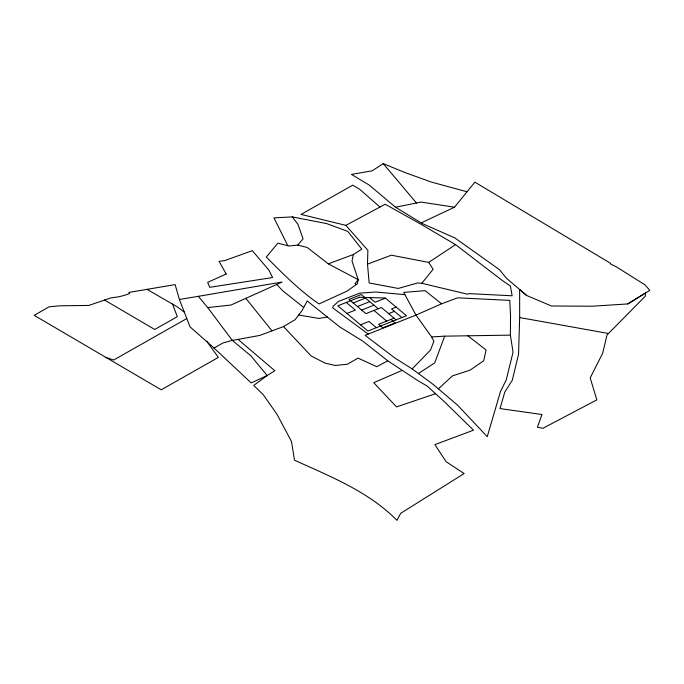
<?xml version="1.0" encoding="UTF-8"?>
<svg xmlns="http://www.w3.org/2000/svg" width="684" height="684" viewBox="0 0 684 684"><rect width="100%" height="100%" fill="white"/><g stroke="black" fill="none" stroke-linecap="round" stroke-linejoin="round"><path stroke-width="1.03" d="M510.392 335.134L510.529 316.145L509.811 300.396L457.63 297.822L441.582 303.79L415.983 315.085L365.094 335.322L395.061 358.142L412.178 368.898L433.152 384.374L457.656 405.244L487.239 436.666L500.5 391.462L506.245 379.894L513.043 352.234L510.392 335.134L444.711 336.16L431.613 336.913L415.983 315.085L403.705 292.401L425.072 290.666L441.582 303.79M345.873 225.361L385.195 204.234L420.138 223.788L455.544 244.624L501.842 280.149L510.409 286.074L512.154 295.796L469.053 293.616L467.634 294.206L421.789 283.304L417.676 282.954L398.225 288.443L369.146 282.971L367.496 264.152L367.872 250.267L345.873 225.361L301.054 214.408L352.764 185.159L359.793 189.391L379.988 207.038M526.646 295.497L519.643 289.512L519.66 317.556L518.549 354.338L512.239 380.398L504.809 392.026L500.013 408.579L542.036 414.53L537.376 427.201L542.891 428.312L596.833 399.866L590.189 377.901L602.707 353.149L606.973 335.023L645.277 296.215L645.662 292.889L627.75 303.935L592.19 306.21L551.475 305.996L526.646 295.497L506.468 278.251L499.371 269.573L454.843 237.912L422.293 223.565L395.523 207.218L369.172 185.056L351.473 174.403L372.139 170.82L383.279 163.63L405.279 172.659L431.365 182.064L467.035 191.768L474.893 182.175L610.624 263.323L610.393 263.921L616.25 266.811L645.055 284.886L649.8 290.358L627.75 303.935M287.836 245.693L273.942 217.88L292.282 216.905L326.533 223.557L347.746 231.372L361.785 249.113L353.397 254.499L351.995 260.989L358.236 279.705L357.322 283.894L346.95 291.153L319.018 303.935C299.626 290.597 282.851 273.703 266.29 257.039L277.884 243.153L289.041 246.009L297.702 245.094L307.236 247.471L328.286 263.844L358.236 279.705L354.911 283.706L356.381 284.553M444.711 336.16L434.673 362.879L418.591 373.43M421.464 222.762L454.527 207.201L467.035 191.768M421.789 283.304L433.126 269.308L428.671 262.391L391.342 255.192L367.496 264.152M297.702 245.094L303.063 238.896L297.882 224.164L292.282 216.905M412.178 368.898L430.552 349.994L433.887 341.136L431.613 336.913M438.341 388.88L452.423 375.909L470.045 370.147L483.682 360.793L486.11 350.003L467.676 335.673M428.671 262.391L455.544 244.624M238.058 339.418L259.766 335.434L283.527 326.576L295.112 319.702L302.131 310.442L307.219 300.951L339.726 326.918L362.674 341.042L387.777 360.819L417.744 380.569L427.226 386.109L444.361 401.713L473.49 430.185L434.887 444.626L446.13 461.717L464.171 473.533L400.636 513.342L396.976 520.37C368.83 491.711 330.483 476.517 294.513 460.212L291.469 441.445L276.883 414.119L263.408 394.882L253.73 385.408L267.17 375.533L274.84 370.728L238.058 339.418L232.269 340.324L222.753 343.052L214.041 348.045L190.007 326.841L179.405 299.472L175.138 284.595L128.857 292.427L129.592 293.504L128.78 293.846A44.716 25.812 0 0 1 117.99 296.899L110.945 297.899L88.817 305.423L59.705 305.825L49.051 306.834L34.2 315.358L161.227 389.812L218.35 357.407L206.765 341.282M186.792 318.539L113.715 359.989L105.917 357.493M387.777 360.819L376.722 366.709L358.057 358.117L347.335 364.256L335.151 365.478L324.977 363.084L311.152 355.962L283.527 326.576M198.343 296.326L282.116 282.03L230.918 305.055L207.697 307.569L198.343 296.326L179.405 299.472M402.149 370.395L373.729 382.672L396.515 406.912L435.469 393.727M353.192 302.978L365.504 298.079M357.433 306.535L369.745 301.635M346.942 313.452L355.389 310.091L346.284 302.456M385.46 298.138L375.097 302.26L369.48 297.549M361.674 310.091L373.986 305.192M396.164 307.107L391.547 308.946L401.824 317.564M360.511 324.823L368.958 321.463L376.38 327.687M388.666 313.631L394.411 311.348M394.069 318.171L378.628 324.31L382.869 327.858L395.181 322.968L390.949 319.411M328.286 263.844L353.397 254.499M395.523 207.218L421.13 202.071L454.527 207.201M327.525 316.991L318.898 318.445L298.677 315.016M404.928 294.667L375.841 292.008L359.639 293.162L338.375 301.456L333.117 306.261L332.689 307.834L368.223 334.066M608.187 333.441L519.66 317.556M147.017 289.358L177.353 306.919L184.312 312.143M104.447 300.002L154.712 329.474L177.327 316.649L172.445 304.038M303.73 307.458L282.962 290.982L276.712 284.458M396.079 319.847L381.356 307.501L365.914 313.64L348.951 299.421L361.263 294.53L378.226 308.749M373.968 310.442L386.682 321.104M214.041 348.045L251.199 382.92L267.17 375.533L251.182 356.108L232.269 340.324L207.697 307.569M383.279 163.63L416.462 203.037M245.804 298.292L272.001 330.876M226.19 274.019L207.654 282.355L209.757 287.314L272.608 277.533L268.915 270.146L252.311 250.652L224.634 260.621L219.051 261.348L226.19 274.019M359.391 297.241L337.828 305.816L367.924 331.047L406.441 315.726L385.331 298.027L359.391 297.241"/></g></svg>
